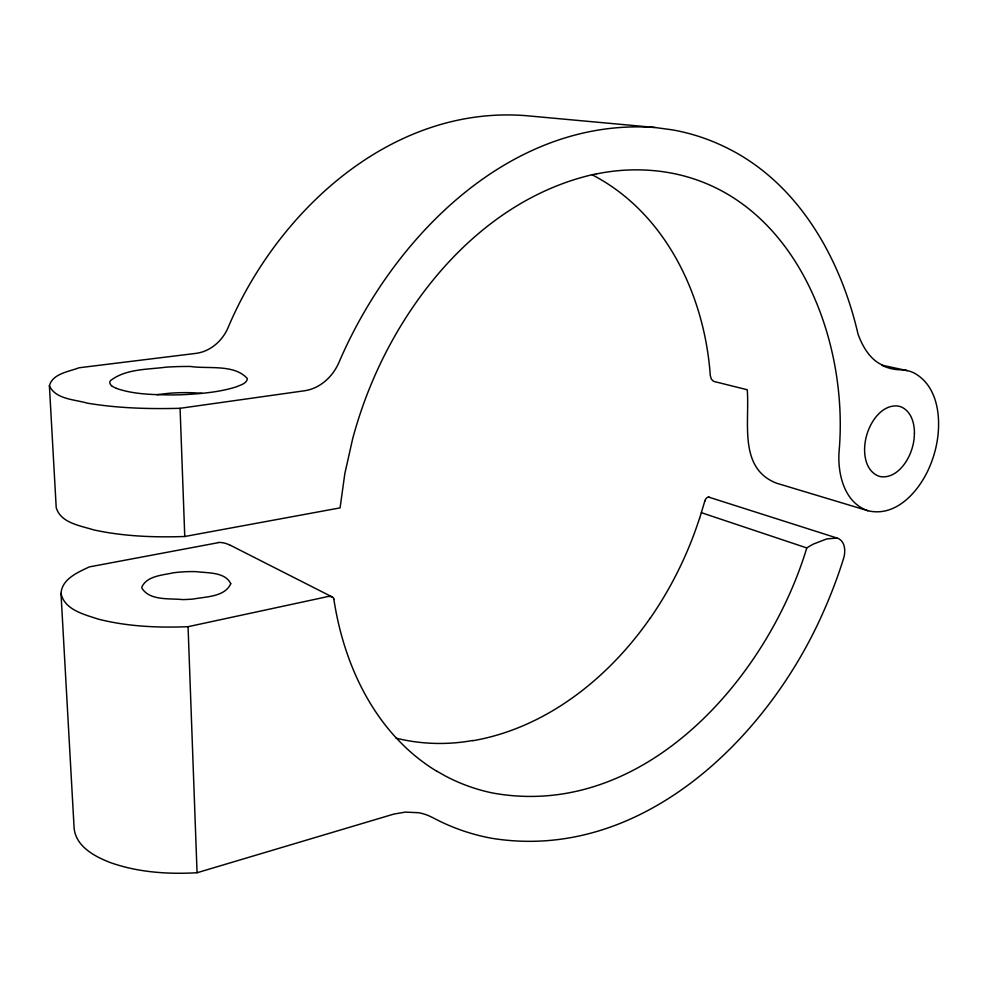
<?xml version="1.0" encoding="UTF-8"?>
<svg xmlns="http://www.w3.org/2000/svg" width="988" height="988" viewBox="0 0 988 988"><rect width="100%" height="100%" fill="white"/><g stroke="black" fill="none" stroke-linecap="round" stroke-linejoin="round"><path stroke-width="1.48" d="M708.927 497.186L837.725 538.275C845.506 541.412 845.74 551.823 843.505 558.702A494.939 494.939 0 0 1 823.93 610.633C768.528 737.863 641.274 862.586 491.678 838.269A201.342 201.342 0 0 1 432.929 817.718L428.286 815.532A47.844 47.844 0 0 0 418.492 812.704L405.315 812.111L394.014 814.038L197.057 872.737C167.935 874.392 138.098 872.404 110.421 862.61C94.984 856.621 76.101 846.802 74.125 828.389L60.997 593.467C61.898 578.98 77.929 572.287 89.291 566.914L218.002 542.733M49.4 385.752C52.673 373.526 68.913 371.71 79.077 367.771L195.785 353.395C210.234 351.629 222.448 340.885 228.03 327.732C277.307 210.913 391.693 105.284 525.591 115.633L654.896 127.489L672.729 129.91A201.194 201.194 0 0 1 724.204 146.582C797.662 181.459 840.442 257.658 858.066 334.253C862.722 346.874 870.428 360.398 883.519 365.511L907.194 370.611A30.85 30.85 0 0 1 913.912 372.896C938.192 385.975 941.329 418.257 936.896 442.71A111.311 111.311 0 0 1 929.77 466.435C919.853 490.27 896.659 517.663 867.909 510.722L776.753 483.256C738.061 468.485 749.855 422.074 747.237 389.741L714.423 381.578A4.421 4.421 0 0 1 713.262 381.096L711.323 379.083L710.286 375.526C704.716 295.622 665.603 212.753 592.084 174.753C492.876 198.045 418.122 280.839 377.083 370.673A439.462 439.462 0 0 0 352.63 438.882L344.837 473.61L340.07 507.881L184.768 536.496C154.301 537.521 123.525 536.422 93.662 529.877C80.485 525.678 60.639 523.072 56.205 507.597L49.4 385.752C55.538 399.399 74.718 399.424 87.29 403.141C117.905 408.279 149.089 409.106 180.075 408.303L304.514 390.766C320.198 388.519 333.03 376.428 339.069 362.176C392.261 238.071 509.882 117.152 654.896 127.489M704.802 501.126L699.64 518.28M837.071 538.09L826.795 538.905L813.704 543.943A67.221 67.221 0 0 0 806.788 547.932C767.034 679.509 642.966 820.386 492.53 792.981A178.544 178.544 0 0 1 445.502 776.074L436.733 771.122M650.277 618.019C608.546 678.077 546.253 727.995 472.82 740.728M60.997 593.467C64.529 609.917 84.412 614.499 98.158 619.093C127.452 626.565 157.969 627.886 188.066 626.688L324.657 597.258A19.278 19.278 0 0 1 329.115 596.431M592.084 174.753L596.406 173.839M156.82 394.681L168.578 393.323A204.158 204.158 0 0 1 193.846 392.804L202.021 393.348M329.115 596.456L330.066 596.468A5.422 5.422 0 0 1 332.289 596.974A2.902 2.902 0 0 1 333.858 599.111M701.418 512.698L806.801 547.945M867.909 510.722C844.234 502.67 837.503 473.944 839.071 451.627C849.581 333.759 790.19 186.695 658.514 171.122A196.217 196.217 0 0 0 596.431 173.95M116.423 388.408C133.998 394.496 152.967 394.657 171.381 394.941A334.562 334.562 0 0 0 187.053 394.484C203.528 393.459 220.176 391.915 235.996 386.95C239.998 385.135 246.667 383.826 247.42 378.651C234.354 363.856 208.382 369.154 190.536 366.474A332.561 332.561 0 0 0 166.182 367.153C147.583 369.623 125.809 368.672 110.397 380.701A3.223 3.223 0 0 0 110.483 384.493L111.558 385.653M230.426 545.29L332.264 596.987M396.349 738.098C367.03 706.371 348.455 665.924 338.662 624.132A327.646 327.646 0 0 1 333.833 599.111M180.075 408.303L184.768 536.496M188.066 626.688L197.057 872.737M472.77 740.469A183.57 183.57 0 0 1 396.312 738.234M436.684 771.208A185.645 185.645 0 0 1 396.398 738.048M699.541 518.243A382.331 382.331 0 0 1 650.339 618.056M704.901 501.077A5.286 5.286 0 0 1 708.841 496.816M217.99 542.437A23.564 23.564 0 0 1 230.365 545.401M881.889 365.325A44.324 44.324 0 0 0 901.278 369.821A31.604 31.604 0 0 1 907.194 370.611M116.448 388.321A18.686 18.686 0 0 1 111.496 385.728M914.431 433.423L914.11 438.684A55.044 55.044 0 0 1 908.552 457.246C903.489 467.287 893.918 477.809 881.667 476.784A15.438 15.438 0 0 1 877.752 475.759C865.55 470.103 863.376 454.418 865.13 442.463A55.476 55.476 0 0 1 869.255 428.088C874.158 416.936 884.285 404.697 897.734 406.019A15.438 15.438 0 0 1 902.328 407.451C911.566 412.305 914.542 423.716 914.431 433.423M230.747 583.698C224.943 596.999 205.788 596.629 193.376 599.024A141.864 141.864 0 0 1 182.311 599.58C169.528 598.209 149.88 600.902 141.988 588.292A4.372 4.372 0 0 1 141.914 586.86C147.224 575.782 162.588 575.251 173.196 572.83A138.74 138.74 0 0 1 196.612 571.682C207.789 573.188 225.153 571.817 230.747 583.698"/></g></svg>
